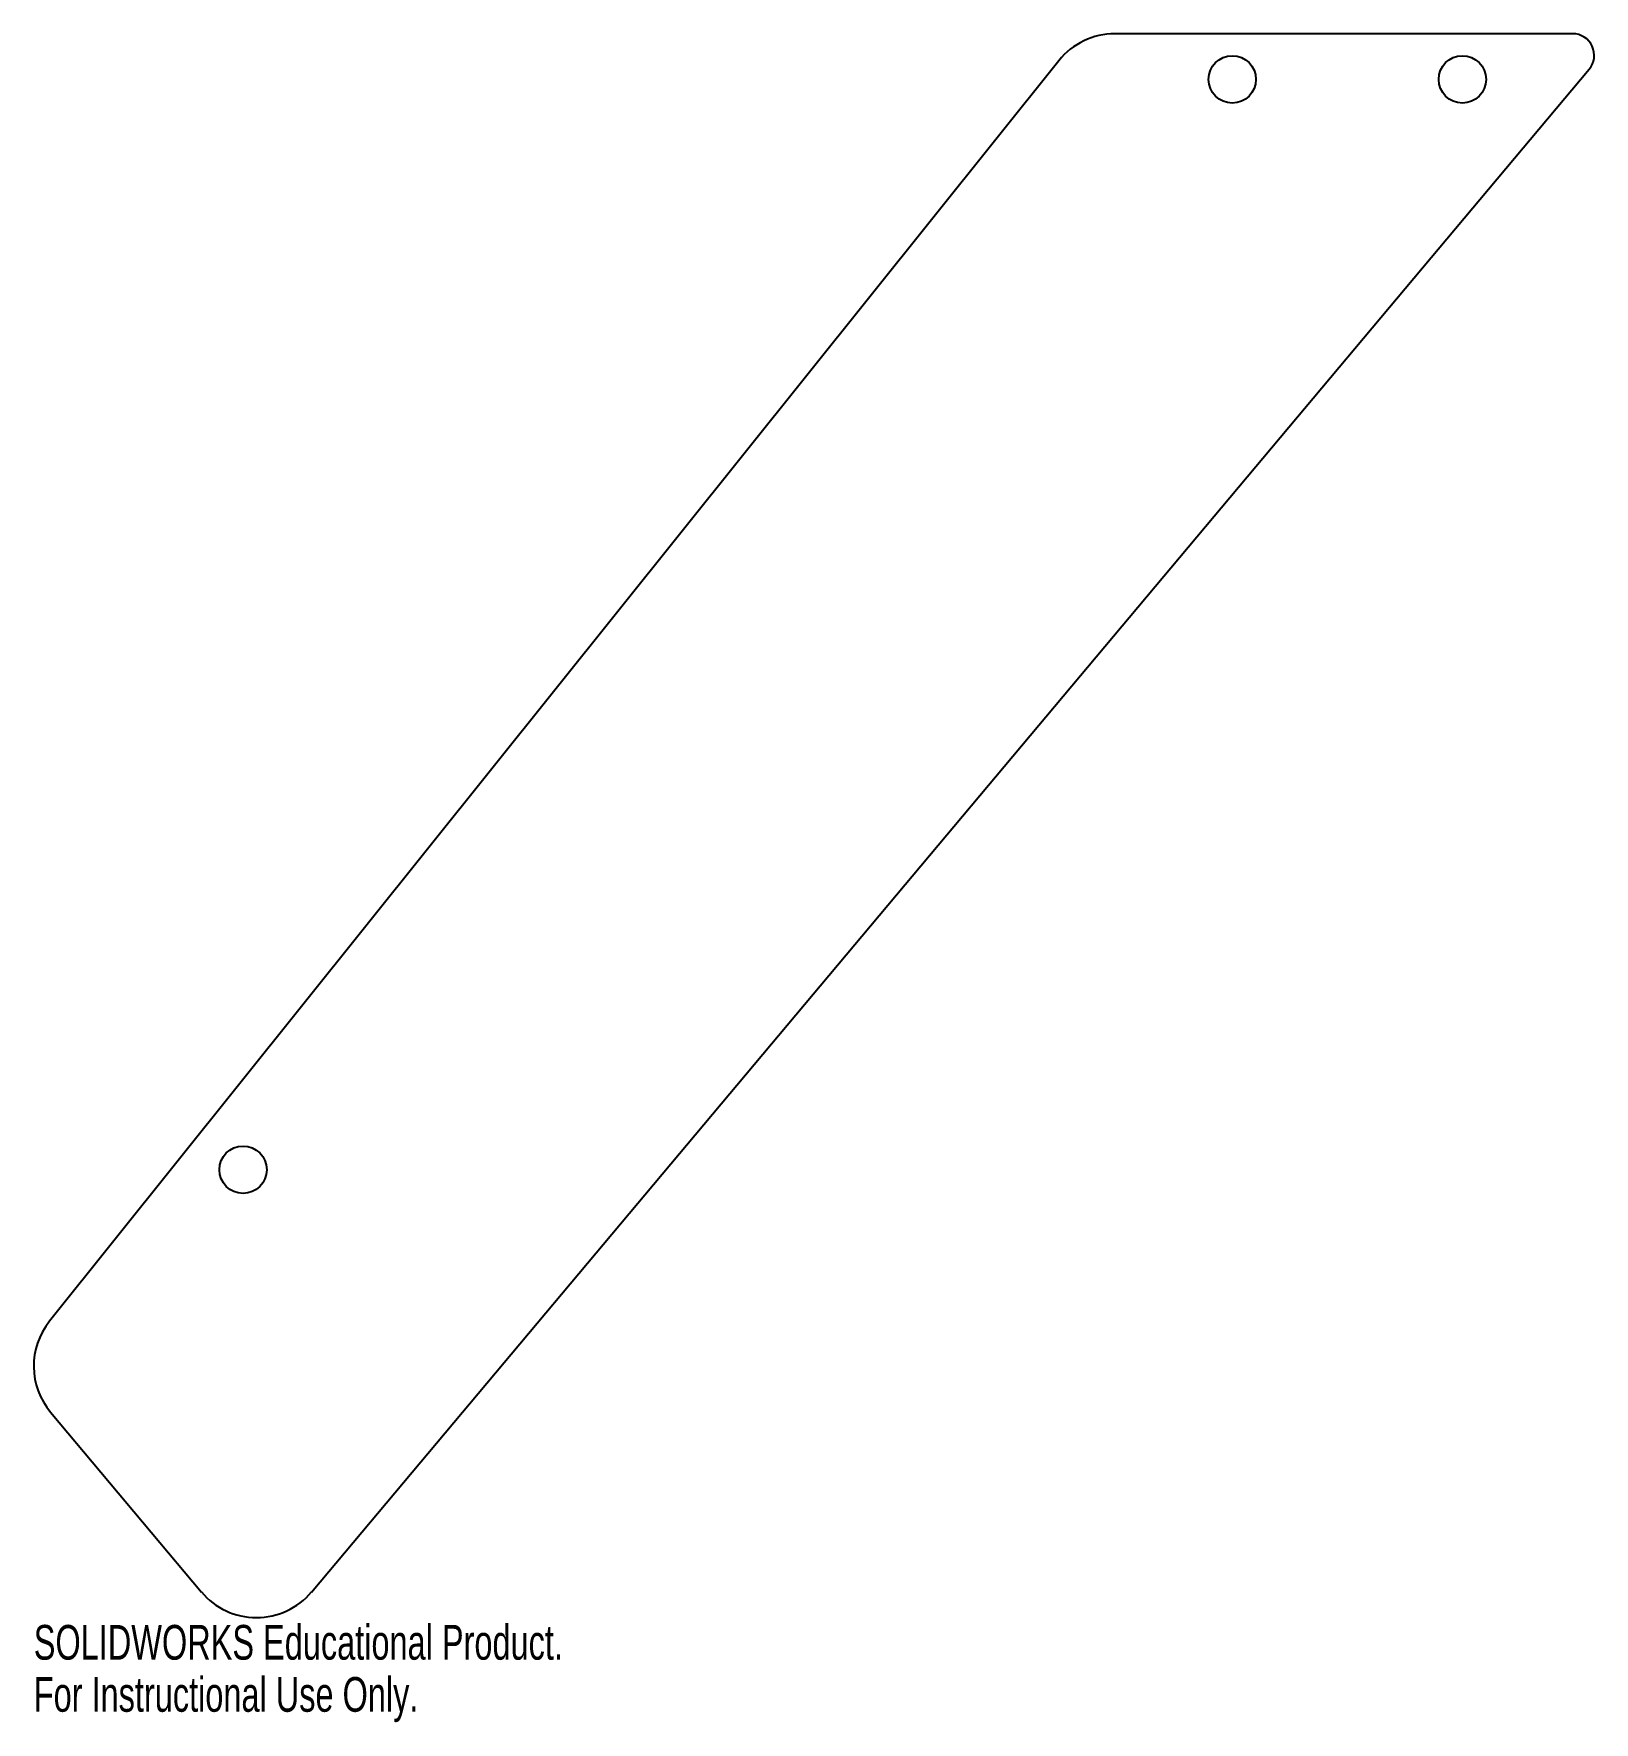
# Model space of a CAD drawing. Header units: millimetres. Extents: x -151 to 66, y -229 to 6.
import ezdxf

# ---------------------------------------------------------------- set-up
doc = ezdxf.new("R2010")
doc.units = ezdxf.units.MM
doc.styles.add('SLDTEXTSTYLE0', font='TXT', dxfattribs={"width": 0.7})

msp = doc.modelspace()

# ---------------------------------------------------------------- linework, layer by layer
at = {"color": 7, "linetype": 'Continuous', "lineweight": 25}
for p, q in [((63.28, 6.35), (-0.48, 6.35)), ((-8.29, 2.6), (-148.82, -172.93)), ((-112.35, -210.63), (65.58, 1.42)), ((-148.67, -185.61), (-127.67, -210.63))]:
    msp.add_line(p, q, dxfattribs=at)
for centre in [(15.88, 0), (47.92, 0), (-121.87, -151.83)]:
    msp.add_circle(centre, 3.3, dxfattribs=at)
for centre, radius, start, end in [((-0.48, -3.65), 10, 90, 141.3193), ((63.28, 3.35), 3, 320, 90), ((-141.01, -179.18), 10, 141.3193, 220), ((-120.01, -204.2), 10, 220, 320)]:
    msp.add_arc(centre, radius, start, end, dxfattribs=at)

# ---------------------------------------------------------------- texts
at = {"color": 7, "linetype": 'Continuous', "char_height": 4.8336, "attachment_point": 1, "style": 'SLDTEXTSTYLE0'}
for s, insert in [('SOLIDWORKS Educational Product.', (-151.01, -215.22)), ('For Instructional Use Only.', (-151.01, -222.47))]:
    msp.add_mtext(s, dxfattribs=dict(at, insert=insert))

doc.saveas('drawing.dxf')
